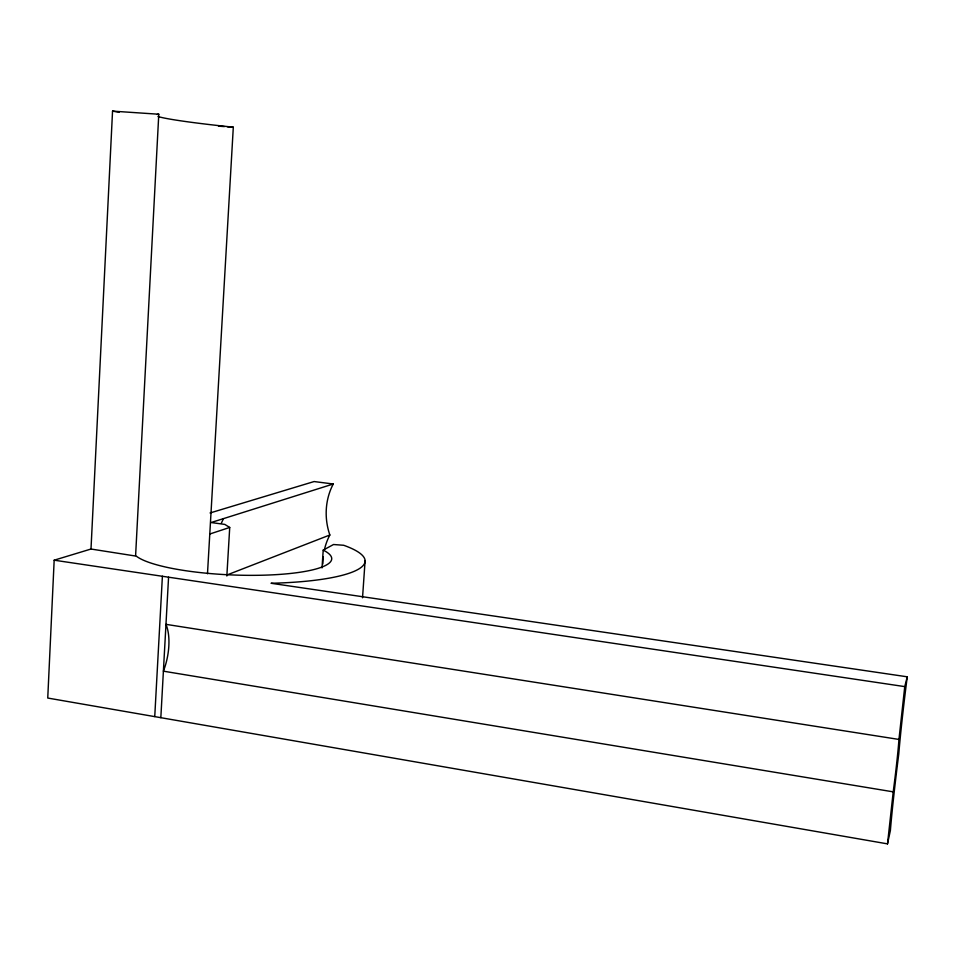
<?xml version="1.0" encoding="UTF-8"?>
<svg xmlns="http://www.w3.org/2000/svg" width="955" height="955" viewBox="0 0 955 955"><rect width="100%" height="100%" fill="white"/><g stroke="black" fill="none" stroke-linecap="round" stroke-linejoin="round"><path stroke-width="1.43" d="M54.172 560.191L47.75 698.045L887.505 843.874L890.382 830.528A72.759 2.28 -83.2 0 1 898.762 754.104A72.652 2.316 -83.2 0 1 907.25 676.809L271.029 583.266L271.805 583.242A133.891 27.289 2.4 0 0 343.669 545.269L333.522 544.517L323.208 550.116A99.547 20.27 2.4 0 1 290.344 573.477A99.547 20.27 2.4 0 1 165.096 566.924L161.407 566.04A99.547 20.27 2.4 0 1 136.326 556.156L91 549.03L54.172 560.191L904.755 686.609L907.25 676.809M91 549.03L112.547 111.126L158.781 114.23L135.61 555.524M154.746 716.56L162.398 576.223M160.834 717.683L168.569 577.19M207.486 573.752L233.307 127.194L231.779 127.027A102.71 5.014 5.2 0 1 157.993 116.498M226.848 576.008L229.725 527.447L224.807 524.414L211.115 522.528L333.247 484.006A62.863 58.195 69.2 0 0 329.845 535.003A62.66 57.73 66.4 0 0 324.425 549.638M322.026 567.903L323.208 550.116M362.53 597.782L365.096 560.824M887.505 843.874L893.212 791.85A45.339 1.54 -83.1 0 0 898.953 739.433L904.755 686.609M223.47 518.613L221.393 523.077M226.956 574.982L329.845 535.003M209.79 534.012L229.725 527.447M210.064 512.966L314.111 481.547L333.247 484.006M158.781 114.23L158.255 114.278A102.71 5.014 5.2 0 0 157.217 114.433M218.492 126.179L224.425 126.585M227.386 126.788L233.307 127.194M898.953 739.433L165.967 624.343A40.05 18.646 -77.9 0 1 163.4 671.174L893.212 791.85M112.547 111.126L119.16 112.296M322.826 563.987A62.66 57.73 66.4 0 1 323.22 556.741"/></g></svg>
